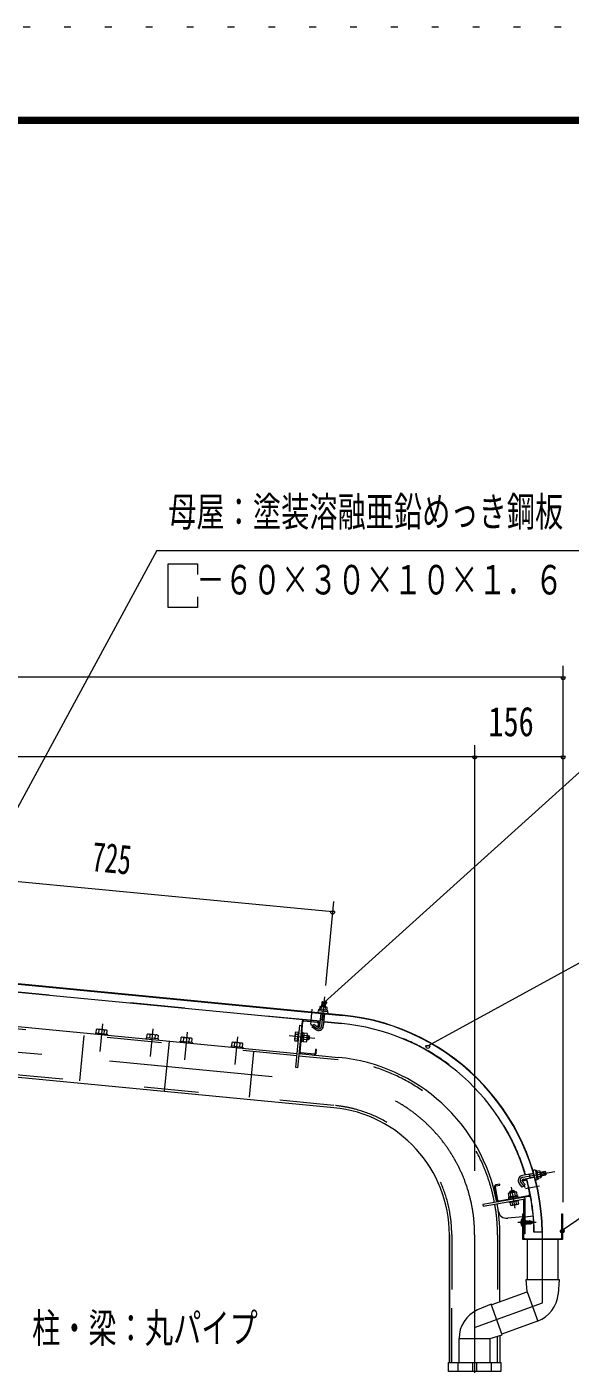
# Model space of a CAD drawing. Units: millimetres, scale not verified. Extents: x -26654 to 26660, y -10500 to 10500.
# Drawn here: x 19476 to 21870, y 4602 to 10500 of the extents above; entities that cross this region are included whole.
import ezdxf
from ezdxf.enums import TextEntityAlignment as Align

# ---------------------------------------------------------------- set-up
doc = ezdxf.new("R2010")
doc.units = ezdxf.units.MM
doc.header["$LTSCALE"] = 60
for name, pattern in [('USER2', [10, 4, -6]), ('USER3', [24, 12, -5, 2, -5]), ('USER4', [3, 0.5, -2.5])]:
    doc.linetypes.add(name, pattern=pattern)
for name, color, linetype, lineweight in [('0-6_2-02BOLD', 7, 'Continuous', 18), ('0-7_2-12HIDDEN', 3, 'USER2', 18), ('0-8_2-22CENTER', 3, 'USER3', 18), ('0-9_2-42THIN', 4, 'Continuous', 18), ('0-A_2-52DIM', 3, 'Continuous', 18), ('0-C_F-F1PAPER', 5, 'Continuous', 18), ('0-D_F-E_J_ADD', 5, 'USER4', 18)]:
    doc.layers.add(name, color=color, linetype=linetype, lineweight=lineweight)
doc.styles.add('ＭＳ ゴシック', font='')
doc.styles.get('ＭＳ ゴシック').set_extended_font_data('MS Gothic')

msp = doc.modelspace()

# ---------------------------------------------------------------- linework, layer by layer
at = {"layer": '0-6_2-02BOLD'}
for p, q in [((20867.22, 6141.83), (16943.61, 6519.63)), ((16985.04, 6514.38), (20867.09, 6140.58)), ((20769.05, 6113.6), (18979.83, 6285.89)), ((18870.89, 6145.68), (20667.09, 5972.73)), ((20767.24, 6094.78), (20772.53, 6149.69)), ((20773.38, 6164.92), (20774.6, 6177.67)), ((20787.46, 6148.25), (20782.17, 6093.34)), ((20790.77, 6176.11), (20789.53, 6163.36)), ((19781.56, 6078.33), (19780.1, 6063.16)), ((19793.78, 6077.15), (19792.31, 6061.98)), ((19816.74, 6059.63), (19818.2, 6074.8)), ((20679.07, 6097.15), (20687.03, 6096.38)), ((20679.79, 5979.54), (20692.64, 6112.92)), ((20697, 6116.52), (20755.73, 6110.87)), ((20748.19, 6077.86), (20732.32, 6089.18)), ((20784.87, 6121.41), (20769.94, 6122.85)), ((20783.99, 6112.17), (20863.62, 6104.5)), ((19778.4, 6063.32), (19777.92, 6058.34)), ((20004.09, 6041.59), (20005.55, 6056.76)), ((20017.77, 6055.58), (20016.3, 6040.41)), ((20040.73, 6038.06), (20042.19, 6053.23)), ((20054.64, 6036.72), (20054.17, 6031.75)), ((20102.69, 6027.07), (20081.34, 5805.35)), ((20165.61, 6026.04), (20167.08, 6041.21)), ((20191.5, 6038.86), (20190.04, 6023.69)), ((20378.82, 6020.82), (20377.37, 6005.65)), ((20391.04, 6019.64), (20389.57, 6004.47)), ((20414, 6002.12), (20415.46, 6017.29)), ((20656.43, 6029.12), (20668.38, 6027.96)), ((20657.33, 6038.45), (20669.28, 6037.3)), ((20671.08, 6055.98), (20659.13, 6057.13)), ((20668.15, 6025.49), (20672.13, 6025.11)), ((20689.61, 6039.74), (20695.07, 6044.25)), ((20690.09, 6044.72), (20695.55, 6049.22)), ((20708.61, 6033.52), (20694.17, 6034.91)), ((20695.97, 6053.58), (20710.41, 6052.19)), ((20375.66, 6005.81), (20375.18, 6000.83)), ((20675.04, 5971.96), (20849.24, 5955.19)), ((20742.12, 5969.52), (20683.39, 5975.18)), ((21707.92, 5443.65), (21659.12, 5435.05)), ((21662.05, 5418.43), (21712.5, 5427.32)), ((21693.53, 5423.98), (21690.59, 5440.59)), ((21736.47, 5448.36), (21723.86, 5446.13)), ((21726.68, 5430.14), (21739.3, 5432.37)), ((21759.51, 5451.8), (21737.82, 5447.97)), ((21546.29, 5325.86), (21536.04, 5383.96)), ((21539.99, 5384.66), (21550.23, 5326.55)), ((21543.23, 5389.29), (21559.96, 5392.24)), ((21658.31, 5383.49), (21645.79, 5398.42)), ((21675.19, 5412.56), (21658.45, 5409.61)), ((21679.89, 5408.92), (21690.07, 5351.21)), ((21554.86, 5323.31), (21686.83, 5346.58)), ((21624.33, 5366.28), (21604.63, 5362.8)), ((21608.93, 5341.98), (21606.41, 5356.27)), ((21613.27, 5317.36), (21615.36, 5305.53)), ((21618.17, 5343.61), (21614.12, 5337.82)), ((21623.09, 5344.48), (21619.04, 5338.69)), ((21624.89, 5359.53), (21627.41, 5345.24)), ((21633.84, 5308.79), (21631.75, 5320.62)), ((21643.44, 5322.68), (21642.75, 5326.62)), ((21665.92, 5252.53), (21665.92, 5330.7)), ((21669.67, 5331.36), (21669.67, 5252.53)), ((21661.67, 5252.26), (21594.44, 5246.21)), ((21669.67, 5252.98), (21706.48, 5256.29)), ((21660.63, 5245.23), (21661.67, 5245.23)), ((21664.67, 5202.53), (21670.92, 5202.53)), ((21670.92, 5221.53), (21671.57, 5221.53)), ((21671.27, 5233.53), (21674.27, 5233.53)), ((21672.17, 5220.03), (21673.37, 5220.03)), ((21676.07, 5235.03), (21676.67, 5233.53)), ((21682.07, 5233.53), (21685.07, 5233.53)), ((21682.37, 5221.53), (21682.97, 5220.03)), ((21688.37, 5220.03), (21687.77, 5221.53)), ((21690.17, 5221.53), (21689.57, 5220.03)), ((21690.47, 5233.53), (21691.07, 5235.03)), ((21692.27, 5234.91), (21694.97, 5221.23)), ((21695.57, 5223.09), (21698.57, 5224.29)), ((21699.17, 5222.91), (21700.37, 5223.39)), ((21700.97, 5225.25), (21703.95, 5226.44)), ((21703.97, 5226.45), (21701.27, 5229.69)), ((21337.49, 4609.93), (21337.49, 5172.43)), ((21337.5, 5172.43), (21337.5, 4609.93)), ((21560.24, 4878.15), (21560.24, 5172.43)), ((21679.64, 5152.53), (21679.64, 4976.61)), ((21747.67, 5184.84), (21710.17, 5184.84)), ((21817.14, 4976.61), (21817.14, 5152.53)), ((21679.63, 4921.61), (21675.88, 4976.61)), ((21675.88, 4976.61), (21820.89, 4976.61)), ((21820.89, 4976.61), (21816.48, 4912.12)), ((21522.27, 4864.33), (21679.63, 4921.61)), ((21679.63, 4921.6), (21726.66, 4792.4)), ((21520.99, 4867.86), (21461.9, 4841.67)), ((21570.59, 4731.6), (21520.99, 4867.86)), ((21726.33, 4792.28), (21569.3, 4735.13)), ((21517.62, 4716.31), (21570.58, 4731.61)), ((21560.24, 4728.62), (21560.24, 4609.93)), ((21380.12, 4609.93), (21380.12, 4716.31)), ((21380.12, 4716.31), (21517.62, 4716.31)), ((21517.62, 4609.93), (21517.62, 4716.31)), ((21376.12, 4569.93), (21376.12, 4609.93)), ((21441.24, 4569.93), (21441.24, 4609.93)), ((21456.49, 4609.93), (21456.49, 4569.93)), ((21521.62, 4609.93), (21521.62, 4569.93))]:
    msp.add_line(p, q, dxfattribs=at)
for points in [[(20827.89, 5733.46), (17024.98, 6099.64), (17046.33, 6321.37), (17058.77, 6320.17)], [(20775.34, 6178.86), (20777.45, 6200.79), (20792.38, 6199.35), (20790.27, 6177.43)], [(20777.45, 6200.79), (20778.81, 6201.92), (20791.26, 6200.72), (20792.38, 6199.35)], [(20797.62, 6162.59), (20798.84, 6175.34), (20796.8, 6176.79), (20768.81, 6179.49), (20766.52, 6178.45), (20765.29, 6165.7)], [(19828.95, 6058.45), (19830.42, 6073.62), (19826.74, 6076.24), (19785.67, 6080.2), (19781.56, 6078.33)], [(20688.65, 6113.31), (20669.05, 5909.75), (20661.09, 5910.52), (20679.06, 6097.15)], [(20732.32, 6089.18), (20741.03, 6101.39), (20756.9, 6090.07)], [(20759.33, 6106.5), (20757.7, 6089.58), (20761.68, 6089.19), (20763.31, 6106.11)], [(19778.4, 6063.32), (19830.66, 6058.29), (19830.18, 6053.31)], [(20054.64, 6036.72), (20002.39, 6041.75), (20001.91, 6036.78)], [(20005.55, 6056.76), (20009.66, 6058.64), (20050.72, 6054.68), (20054.4, 6052.06), (20052.94, 6036.89)], [(20151.22, 6022.4), (20151.7, 6027.38), (20203.95, 6022.35), (20203.48, 6017.37)], [(20202.25, 6022.51), (20203.71, 6037.68), (20200.03, 6040.3), (20158.97, 6044.26), (20154.86, 6042.38), (20153.4, 6027.21)], [(20426.21, 6000.95), (20427.68, 6016.12), (20424, 6018.74), (20382.94, 6022.69), (20378.82, 6020.82)], [(20671.98, 6065.32), (20660.02, 6066.47), (20658.01, 6063.64), (20654.99, 6032.28), (20656.43, 6029.12)], [(20668.15, 6025.49), (20672.22, 6067.79), (20676.2, 6067.41)], [(20684.07, 6023.95), (20688.05, 6023.57), (20692.13, 6065.88), (20688.15, 6066.26)], [(20691.96, 6064.13), (20696.94, 6063.65), (20693.2, 6024.84), (20688.22, 6025.31)], [(20693.27, 6025.56), (20707.71, 6024.18), (20709.74, 6027.01), (20712.75, 6058.36), (20711.31, 6061.53), (20696.87, 6062.93)], [(20712.2, 6052.64), (20717.18, 6052.16), (20715.26, 6032.26), (20710.28, 6032.74)], [(20717.18, 6052.16), (20720.55, 6048.07), (20719.35, 6035.63), (20715.26, 6032.26)], [(20375.66, 6005.81), (20427.92, 6000.78), (20427.44, 5995.8)], [(20750.47, 5972.73), (20752.1, 5989.65), (20748.11, 5990.03), (20746.48, 5973.12)], [(21722.45, 5454.13), (21735.06, 5456.35), (21736.67, 5454.43), (21741.56, 5426.74), (21740.7, 5424.38), (21728.09, 5422.15)], [(21740.42, 5433.2), (21762.12, 5437.03), (21759.51, 5451.8), (21760.96, 5450.79), (21763.14, 5438.47), (21762.12, 5437.03)], [(21559.96, 5392.24), (21559.27, 5396.18), (21542.53, 5393.23)], [(21605.51, 5357.88), (21604.63, 5362.8), (21607.68, 5367.14), (21619.99, 5369.32), (21624.33, 5366.28), (21625.19, 5361.35)], [(21658.46, 5409.61), (21657.75, 5413.55), (21674.5, 5416.5)], [(21658.31, 5383.49), (21671.25, 5394.34), (21658.72, 5409.27)], [(21687.53, 5342.64), (21485.19, 5306.96), (21486.58, 5299.08), (21671.06, 5331.61), (21669.67, 5339.49)], [(21636.65, 5346.87), (21634.13, 5361.16), (21630.86, 5362.35), (21599.84, 5356.88), (21597.17, 5354.64), (21599.69, 5340.35)], [(21640.66, 5338.44), (21639.97, 5342.37), (21598.11, 5334.99), (21598.8, 5331.06)], [(21599.84, 5335.3), (21598.97, 5340.23), (21637.37, 5347), (21638.25, 5342.07)], [(21643.44, 5322.68), (21601.58, 5315.3), (21600.89, 5319.24)], [(21604.03, 5315.73), (21606.12, 5303.9), (21609.39, 5302.71)], [(21609.39, 5302.71), (21640.41, 5308.19), (21643.08, 5310.42), (21640.99, 5322.25)], [(21670.92, 5202.53), (21670.92, 5252.53), (21664.67, 5252.53)], [(21660.63, 5245.23), (21660.63, 5209.83), (21661.67, 5209.83)], [(21669.67, 5202.53), (21669.67, 5176.98), (21665.92, 5176.98), (21665.92, 5202.53)], [(21678.77, 5220.03), (21676.07, 5235.03), (21674.87, 5235.03), (21674.27, 5233.53), (21676.97, 5221.53), (21673.97, 5221.53), (21673.37, 5220.03), (21670.92, 5233.64)], [(21673.97, 5221.53), (21671.27, 5233.53), (21670.92, 5234.41)], [(21670.92, 5226.98), (21672.17, 5220.03), (21671.57, 5221.53), (21670.92, 5224.42)], [(21674.87, 5235.03), (21677.57, 5220.03), (21676.97, 5221.53)], [(21680.27, 5235.03), (21679.67, 5233.53), (21682.37, 5221.53), (21679.37, 5221.53), (21676.67, 5233.53), (21679.67, 5233.53)], [(21677.57, 5220.03), (21678.77, 5220.03), (21679.37, 5221.53)], [(21684.17, 5220.03), (21682.97, 5220.03), (21680.27, 5235.03), (21681.47, 5235.03)], [(21695.87, 5231.85), (21692.87, 5233.05), (21692.27, 5234.91), (21691.07, 5235.03), (21693.77, 5220.76), (21693.17, 5222.13), (21690.47, 5233.53), (21687.47, 5233.53), (21686.87, 5235.03), (21685.67, 5235.03), (21685.07, 5233.53), (21687.77, 5221.53), (21684.77, 5221.53), (21684.17, 5220.03), (21681.47, 5235.03), (21682.07, 5233.53), (21684.77, 5221.53)], [(21685.67, 5235.03), (21688.37, 5220.03), (21689.57, 5220.03), (21686.87, 5235.03)], [(21687.47, 5233.53), (21690.17, 5221.53), (21691.67, 5221.53), (21693.17, 5222.13)], [(21693.77, 5220.76), (21694.97, 5221.23), (21695.57, 5223.09), (21692.87, 5233.05)], [(21698.27, 5230.89), (21700.97, 5225.25), (21700.37, 5223.39), (21697.67, 5232.74), (21696.47, 5233.22), (21699.17, 5222.91), (21698.57, 5224.29), (21695.87, 5231.85), (21696.47, 5233.22)], [(21705.77, 5225.55), (21704.57, 5225.07), (21701.87, 5231.07), (21701.27, 5229.69), (21698.2, 5230.92)], [(21701.87, 5231.07), (21703.07, 5230.59), (21705.77, 5225.55)], [(21705.05, 5226.88), (21706.67, 5227.53), (21704.17, 5228.53)]]:
    msp.add_lwpolyline(points, dxfattribs=at)
for points in [[(20761.54, 6166.06), (20761.17, 6162.08), (20800.98, 6158.25), (20801.36, 6162.23)], [(21728.74, 5418.44), (21724.8, 5417.75), (21717.86, 5457.14), (21721.8, 5457.84)], [(21828.67, 5155.53), (21833.67, 5160.53), (21833.67, 5265.03), (21836.67, 5265.03), (21836.67, 5152.53), (21661.67, 5152.53), (21661.67, 5265.03), (21664.67, 5265.03), (21664.67, 5160.53), (21669.67, 5155.53)], [(21564.24, 4569.93), (21333.5, 4569.93), (21333.5, 4609.93), (21564.24, 4609.93)]]:
    msp.add_lwpolyline(points, close=True, dxfattribs=at)
for centre, radius, start, end in [((20763.18, 6156.87), 5, 84.4998, 264.4998), ((20769.99, 6172.16), 7.19, 50.11574, 110.11574), ((20780.22, 6151.4), 26.87, 66.91203, 102.08795), ((20794.24, 6169.82), 7.19, 58.88425, 118.88425), ((20798.01, 6153.51), 5, 264.50061, 84.50061), ((20773.87, 5172.43), 972.62, 0.73094, 84.50003), ((20773.87, 5172.43), 973.88, 0.73001, 84.5), ((19786.98, 6070.57), 9.46, 44.06885, 84.5), ((19802.9, 6043.93), 34.45, 63.6357, 105.3643), ((19823.62, 6067.04), 9.46, 84.5, 124.92831), ((20696.62, 6112.54), 8, 84.4973, 174.4973), ((20696.62, 6112.54), 4, 84.4973, 174.4973), ((20760.71, 6095.41), 21.56, 234.5, 354.5), ((20755.35, 6106.88), 4, 354.5092, 84.50122), ((20755.35, 6106.88), 8, 354.50143, 84.50122), ((20760.71, 6095.41), 6.57, 234.5, 354.5), ((20773.87, 5172.43), 936.38, 16.43245, 84.5), ((20010.97, 6049), 9.46, 44.06885, 84.5), ((20026.89, 6022.37), 34.45, 63.6357, 105.3643), ((20047.61, 6045.47), 9.46, 84.5, 124.92831), ((20160.28, 6034.63), 9.46, 44.06885, 84.5), ((20176.2, 6007.99), 34.45, 63.6357, 105.3643), ((20196.91, 6031.1), 9.46, 84.5, 124.92831), ((20384.24, 6013.06), 9.46, 44.06885, 84.5), ((20400.16, 5986.43), 34.45, 63.6357, 105.3643), ((20420.88, 6009.53), 9.46, 84.5, 124.92831), ((20662.3, 6033.26), 7.19, 133.77223, 174.49905), ((20682.53, 6045.45), 26.15, 153.47365, 195.52446), ((20665.01, 6061.28), 7.19, 174.49905, 215.22588), ((20685.21, 6045.19), 26.15, 333.47365, 15.52446), ((20702.74, 6029.37), 7.19, 354.49905, 35.22588), ((20705.44, 6057.39), 7.19, 313.77223, 354.49905), ((20683.77, 5979.16), 8, 174.4973, 264.48845), ((20683.77, 5979.16), 4, 174.4973, 264.48845), ((20742.5, 5973.5), 8, 264.49953, 354.50208), ((20742.5, 5973.5), 4, 264.49953, 354.5092), ((20773.87, 5172.43), 786.38, 10.65315, 84.50005), ((20773.87, 5172.43), 563.62, 0, 84.50003), ((21663.02, 5412.89), 22.5, 99.99847, 220.00092), ((21712.43, 5453.64), 5.95, 10.01471, 190.01471), ((21729.93, 5451.33), 7.19, 335.62325, 35.62325), ((21712.66, 5435.91), 26.87, 352.41954, 27.59546), ((21734.16, 5427.34), 7.19, 344.39175, 44.39175), ((21543.91, 5385.35), 8, 100.00313, 190.00211), ((21543.91, 5385.35), 4, 100.00652, 190.00652), ((21663.02, 5412.89), 5.62, 100.00249, 220.00249), ((21675.89, 5408.62), 8, 75.34628, 100.00198), ((21675.89, 5408.62), 4, 14.67992, 100.00677), ((20773.87, 5172.43), 936.38, 0.75925, 15.39432), ((21720.23, 5419.47), 4.21, 190.00774, 10.00774), ((21554.17, 5327.24), 8, 190.01096, 280.00211), ((20773.87, 5172.43), 786.38, 0, 10.0701), ((20773.89, 5172.34), 786.38, 7.7531, 10.07008), ((21554.17, 5327.24), 4, 190.01537, 280.00652), ((21602.74, 5350.09), 7.19, 59.27591, 100.00273), ((21619.9, 5333.86), 26.15, 78.97455, 121.02536), ((21620.36, 5331.2), 26.15, 258.97455, 301.02536), ((21630.46, 5354.98), 7.19, 100.00273, 140.72955), ((21637.51, 5314.97), 7.19, 239.27591, 280.00273), ((21686.13, 5350.52), 4, 280.00652, 10.00652), ((21686.13, 5350.52), 8, 280.00217, 340.37393), ((21590.23, 5283.48), 37.5, 187.75275, 276.44838), ((21609.8, 5310.08), 7.19, 280.00273, 320.72955), ((21675.47, 5227.53), 23.1, 129.98303, 230.0168), ((21663.92, 5227.53), 11.55, 137.75334, 222.24648), ((21679.3, 4921.49), 137.5, 290.00024, 356.09424), ((21517.62, 4715.96), 137.5, 113.90668, 180.16823)]:
    msp.add_arc(centre, radius, start, end, dxfattribs=at)
at = {"layer": '0-7_2-12HIDDEN'}
for p, q in [((20769.17, 6114.85), (18979.95, 6287.13)), ((20666.07, 5962.27), (18869.89, 6135.23)), ((20828.9, 5743.91), (17038.43, 6108.89)), ((20784.11, 6113.41), (20863.74, 6105.74)), ((19709.07, 5851.74), (19728.41, 6052.56)), ((20474.96, 5980.68), (20455.62, 5779.85)), ((20848.23, 5944.74), (20674.04, 5961.51)), ((21347.99, 5172.43), (21347.99, 4609.93)), ((21348, 4609.93), (21348, 5172.43)), ((21549.74, 5172.43), (21549.74, 4874.33)), ((21549.74, 4609.93), (21549.74, 4725.59))]:
    msp.add_line(p, q, dxfattribs=at)
for radius, start, end in [(937.62, 16.42381, 84.5), (775.88, 10.662, 84.50003), (574.12, 0, 84.50003), (937.62, 0.75822, 15.3871), (775.88, 0, 10.07104)]:
    msp.add_arc((20773.87, 5172.43), radius, start, end, dxfattribs=at)
at = {"layer": '0-8_2-22CENTER'}
for p, q in [((16973.44, 6216.49), (20838.57, 5844.33)), ((20787.11, 6222.86), (20774.71, 6094.06)), ((20731.54, 6167.44), (20725.17, 6101.25)), ((19808.6, 6103.11), (19796.86, 5981.17)), ((20020.85, 5959.6), (20032.59, 6081.54)), ((20728.64, 6101.02), (20752.54, 6083.97)), ((20181.9, 6067.17), (20170.16, 5945.23)), ((20394.12, 5923.66), (20405.87, 6045.6)), ((20744.84, 6039.45), (20631.61, 6050.36)), ((21660.58, 5426.73), (21802.66, 5451.79)), ((21627.61, 5290.04), (21611.2, 5383.19)), ((21652.26, 5403.85), (21671.13, 5381.35)), ((21672.75, 5378.11), (21735.06, 5389.09)), ((21719.37, 5227.53), (21639.44, 5227.53)), ((21448.87, 5172.43), (21448.87, -1305.07))]:
    msp.add_line(p, q, dxfattribs=at)
msp.add_lwpolyline([(21448.87, 4764.45), (21748.38, 4873.47), (21748.38, 5184.84)], dxfattribs=at)
for centre, radius, start, end in [((20760.71, 6095.41), 14.06, 234.5, 354.5), ((20773.87, 5172.43), 675, 0, 84.50003), ((21663.02, 5412.89), 14.06, 100.00238, 219.99998)]:
    msp.add_arc(centre, radius, start, end, dxfattribs=at)
at = {"layer": '0-9_2-42THIN'}
for p, q in [((20778.81, 6201.92), (20776.59, 6178.75)), ((20789.03, 6177.54), (20791.26, 6200.72)), ((20771.19, 6122.73), (20773.77, 6149.56)), ((20786.22, 6148.37), (20783.63, 6121.52)), ((20769.5, 6118.2), (20771.19, 6122.73)), ((20783.63, 6121.53), (20784.43, 6116.77)), ((20717.99, 6034.5), (20710.53, 6035.22)), ((20711.96, 6050.15), (20719.43, 6049.43)), ((21690.86, 5439.09), (21685, 5439.6)), ((21708.34, 5442.18), (21690.86, 5439.1)), ((21738.04, 5446.73), (21760.96, 5450.79)), ((21763.13, 5438.47), (21740.2, 5434.43)), ((21621.43, 5368.3), (21622.74, 5360.92)), ((21607.96, 5358.31), (21606.66, 5365.7))]:
    msp.add_line(p, q, dxfattribs=at)
msp.add_lwpolyline([(21687.93, 5422.99), (21693.26, 5425.48), (21712.1, 5428.8)], dxfattribs=at)
at = {"layer": '0-A_2-52DIM'}
for p, q in [((20048.87, 8189.93), (18944.99, 6156.37)), ((20048.87, 8189.93), (22198.87, 8189.93)), ((22498.87, 7744.93), (20787.8, 6199.55)), ((21838.87, 5317.44), (21838.87, 7682.47)), ((21838.87, 7632.46), (16838.87, 7632.46)), ((21848.87, 7632.46), (21828.87, 7632.46)), ((21448.87, 7332.47), (21448.87, 5455.97)), ((16838.87, 7282.46), (21838.87, 7282.46)), ((21458.87, 7282.46), (21438.87, 7282.46)), ((21848.87, 7282.46), (21828.87, 7282.46)), ((16888.95, 6977.09), (20823.25, 6598.25)), ((20827.59, 6643.3), (20791.9, 6272.64)), ((20833.25, 6598.25), (20813.25, 6598.25)), ((20797.8, 6199.55), (20777.8, 6199.55)), ((21252.58, 6006.15), (21232.58, 6006.15)), ((22498.87, 5644.93), (21834.93, 5192.54)), ((21844.93, 5192.54), (21824.93, 5192.54))]:
    msp.add_line(p, q, dxfattribs=at)
for points in [[(20098.87, 8131.37), (20227.65, 8131.37), (20227.65, 8084.56)], [(20227.65, 7986.75), (20227.65, 7939.93), (20098.87, 7939.93), (20098.87, 8131.37)], [(21242.57, 6006.15), (22498.87, 6694.93), (25098.87, 6694.93)]]:
    msp.add_lwpolyline(points, dxfattribs=at)
for centre in [(21838.87, 7632.46), (21448.87, 7282.46), (21838.87, 7282.46), (20823.25, 6598.25), (20787.8, 6199.55), (21242.58, 6006.15), (21834.93, 5192.54)]:
    msp.add_arc(centre, 10, 180, 0, dxfattribs=at)
at = {"layer": '0-C_F-F1PAPER'}
for points in [[(26160.28, -10000), (26160.28, 10100), (-2539.72, 10100), (-2539.72, -10000)], [(26157.78, -9997.5), (26157.78, 10097.5), (-2537.22, 10097.5), (-2537.22, -9997.5)], [(26155.28, -9995), (-2534.72, -9995), (-2534.72, 10095), (26155.28, 10095)], [(26152.78, -9992.5), (26152.78, 10092.5), (-2532.22, 10092.5), (-2532.22, -9992.5)], [(26150.28, -9990), (-2529.72, -9990), (-2529.72, 10090), (26150.28, 10090)], [(26147.78, -9987.5), (26147.78, 10087.5), (-2527.22, 10087.5), (-2527.22, -9987.5)], [(26145.28, -9985), (-2524.72, -9985), (-2524.72, 10085), (26145.28, 10085)], [(26142.78, -9982.5), (26142.78, 10082.5), (-2522.22, 10082.5), (-2522.22, -9982.5)], [(26140.28, -9980), (26140.28, 10080), (-2519.72, 10080), (-2519.72, -9980)], [(26137.78, -9977.5), (26137.78, 10077.5), (-2517.22, 10077.5), (-2517.22, -9977.5)], [(26135.28, -9975), (-2514.72, -9975), (-2514.72, 10075), (26135.28, 10075)]]:
    msp.add_lwpolyline(points, close=True, dxfattribs=at)
at = {"layer": '0-D_F-E_J_ADD'}
msp.add_lwpolyline([(26660.28, -10500), (-3039.72, -10500), (-3039.72, 10500), (26660.28, 10500)], close=True, dxfattribs=at)

# ---------------------------------------------------------------- texts
at = {"layer": '0-A_2-52DIM', "color": 7, "style": 'ＭＳ ゴシック'}
for s, width, p in [('母屋：塗装溶融亜鉛めっき鋼板', 0.7, (20098.87, 8257.7)), ('\u3000－６０×３０×１０×１．６', 0.7, (20098.87, 7957.69)), ('156', 0.75, (21509.97, 7332.46)), ('柱・梁：丸パイプ', 0.7, (19498.87, 4657.7))]:
    msp.add_text(s, height=130.2, dxfattribs=dict(at, width=width)).set_placement(p, align=Align.BOTTOM_LEFT)
at = {"layer": '0-A_2-52DIM', "color": 7, "style": 'ＭＳ ゴシック', "width": 0.65}
msp.add_text('725', height=130.2, rotation=354.501, dxfattribs=at).set_placement((19753.94, 6738.89), align=Align.BOTTOM_LEFT)

doc.saveas('drawing.dxf')
